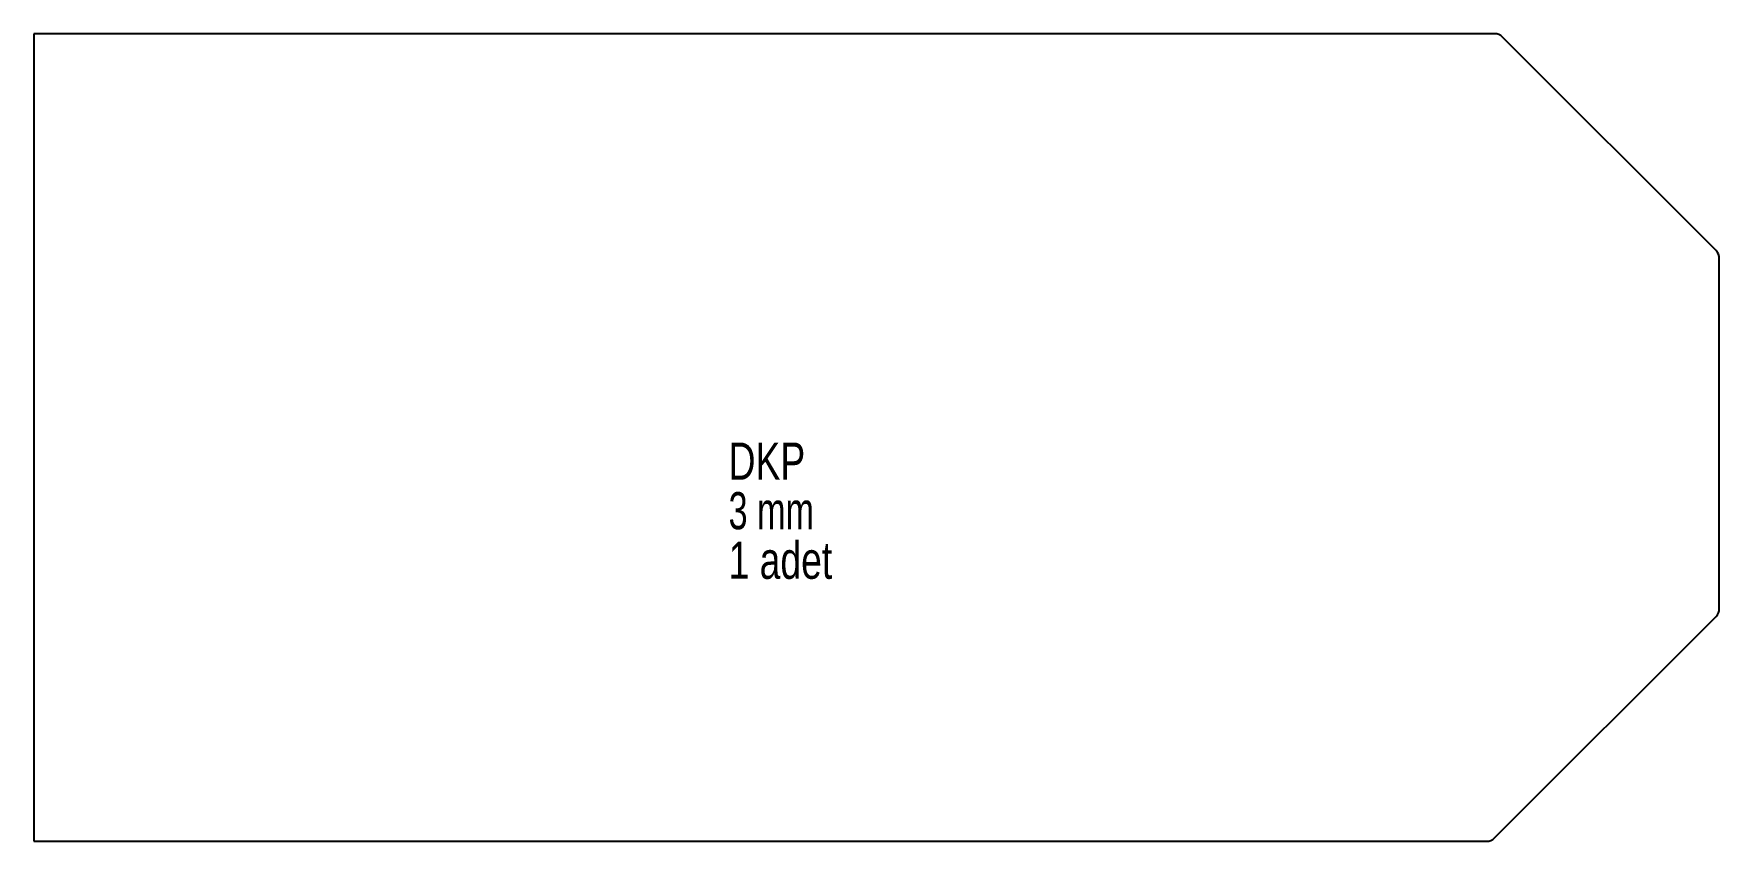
# Model space of a CAD drawing. Header units: millimetres. Extents: x 103 to 703, y 36 to 323.
import ezdxf

# ---------------------------------------------------------------- set-up
doc = ezdxf.new("R2010")
doc.units = ezdxf.units.MM
doc.styles.add('SLDTEXTSTYLE0', font='TXT', dxfattribs={"width": 0.75})
doc.styles.add('SLDTEXTSTYLE1', font='TXT', dxfattribs={"width": 0.6875})

msp = doc.modelspace()

# ---------------------------------------------------------------- linework, layer by layer
at = {"color": 7, "linetype": 'Continuous', "lineweight": 25}
for p, q in [((102.58, 322.89), (102.58, 35.5)), ((622.55, 322.89), (102.58, 322.89)), ((701.41, 245.7), (625.38, 321.72)), ((702.58, 118.35), (702.58, 242.87)), ((622.55, 36.67), (701.41, 115.53)), ((102.58, 35.5), (619.73, 35.5))]:
    msp.add_line(p, q, dxfattribs=at)
for centre, start, end in [((622.55, 318.89), 45, 90), ((698.58, 242.87), 0, 45), ((698.58, 118.35), 315, 0), ((619.73, 39.5), 270, 315)]:
    msp.add_arc(centre, 4, start, end, dxfattribs=at)

# ---------------------------------------------------------------- texts
at = {"color": 7, "linetype": 'Continuous', "lineweight": 0, "char_height": 13.229, "attachment_point": 1}
for s, insert, style in [('DKP', (349.93, 177.41), 'SLDTEXTSTYLE0'), ('3 mm', (349.93, 159.77), 'SLDTEXTSTYLE1'), ('1 adet', (349.93, 142.13), 'SLDTEXTSTYLE0')]:
    msp.add_mtext(s, dxfattribs=dict(at, insert=insert, style=style))

doc.saveas('drawing.dxf')
